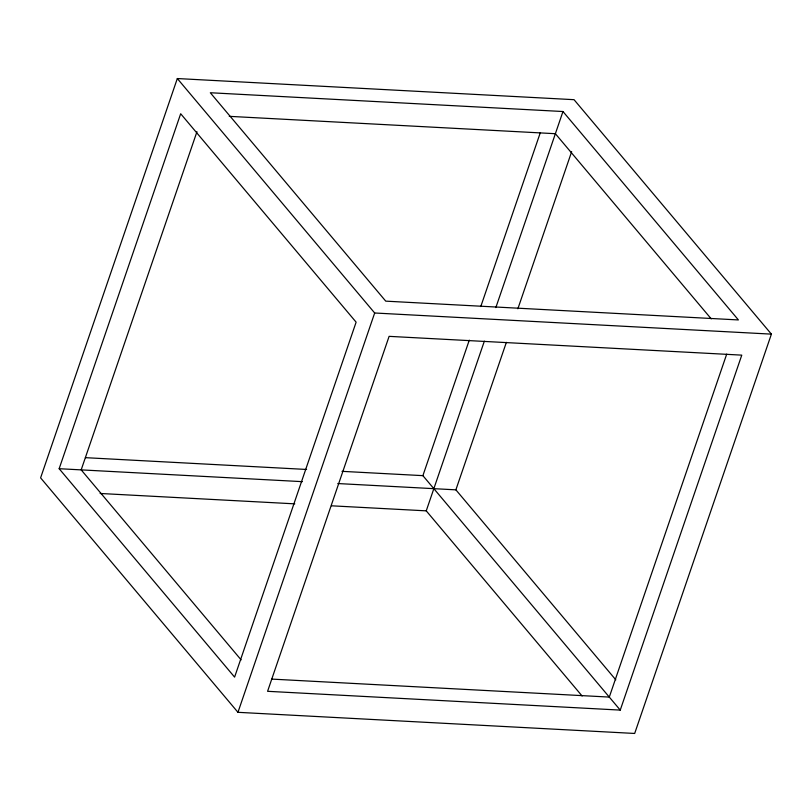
<?xml version="1.0" encoding="UTF-8"?>
<svg xmlns="http://www.w3.org/2000/svg" width="812" height="812" viewBox="0 0 812 812"><rect width="100%" height="100%" fill="white"/><g stroke="black" fill="none" stroke-linecap="round" stroke-linejoin="round"><path stroke-width="1.22" d="M177.32 78.541L40.6 477.872L237.957 712.317L634.679 733.459L771.4 334.128L574.043 99.683L177.32 78.541L374.677 312.996L771.4 334.128M59.154 468.707L180.68 113.751L356.123 322.161L234.597 677.117L59.154 468.707L302.389 481.658M196.961 131.706L81.18 469.874L241.123 659.872M237.957 712.317L374.677 312.996M620.246 710.094L267.584 691.306L389.11 336.351L741.772 355.138L620.246 710.094L422.89 475.649L469.285 340.147M480.775 306.56L540.305 132.681M582.113 695.996L426.249 510.849L484.348 341.172M495.838 307.596L562.97 111.528L210.308 92.741L385.751 301.15L738.412 319.938L562.97 111.528M615.811 679.837L455.877 489.839L506.373 342.339M517.873 308.763L571.658 151.671M726.71 354.113L609.294 697.082L271.797 679.096M229.258 116.339L555.378 133.706L711.231 318.862M85.392 457.663L306.601 469.458M341.984 471.336L422.89 475.649M337.782 483.546L455.877 489.839M100.13 493.473L294.786 503.846M331.448 505.805L426.249 510.849"/></g></svg>
